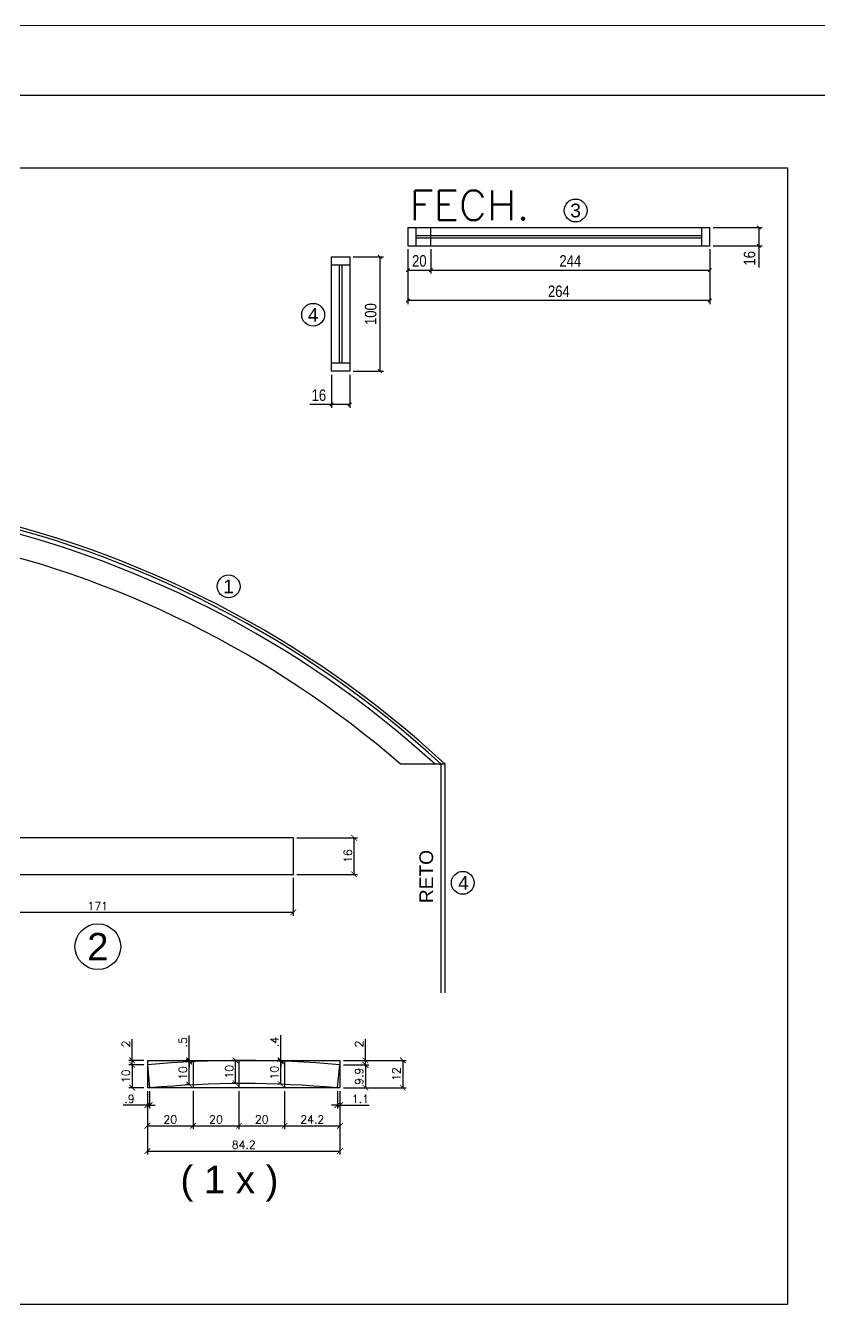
# Model space of a CAD drawing. Extents: x 1894 to 8661, y -614 to 3008.
# Drawn here: x 6612 to 7306, y 1889 to 3008 of the extents above; entities that cross this region are included whole.
import ezdxf
from ezdxf.enums import TextEntityAlignment as Align

# ---------------------------------------------------------------- set-up
doc = ezdxf.new("R2010")
doc.units = 0
doc.header["$PDMODE"] = 34
for name, color, linetype in [('COTA', 241, 'Continuous'), ('MTH-FACE-VIGA', 7, 'Continuous'), ('Painéis', 200, 'Continuous'), ('Romaneio', 10, 'Continuous'), ('SARR_2.2x7', 40, 'Continuous')]:
    doc.layers.add(name, color=color, linetype=linetype)
doc.layers.add('FOLHA', color=255, linetype='Continuous', lineweight=5)
doc.layers.add('Texto Seção', color=7, linetype='Continuous', lineweight=15)
doc.styles.add('ARIAL', font='arial.ttf')
doc.styles.add('COTA TECNICA', font='techl___.ttf', dxfattribs={"height": 10})
doc.styles.add('REGUA-120', font='ROMANS.shx', dxfattribs={"height": 15})
doc.styles.add('ROMANS', font='romans.shx')
doc.dimstyles.new('Cota Seção (2x)', dxfattribs={"dimtxt": 7, "dimasz": 5, "dimexe": 3, "dimexo": 3, "dimgap": 2, "dimtad": 3, "dimdec": 1, "dimlfac": 0.5, "dimzin": 12, "dimdsep": 46, "dimtxsty": 'ROMANS', "dimblk": 'ARCHTICK', "dimcen": 0, "dimclrd": 4, "dimclre": 4, "dimclrt": 1, "dimadec": 1, "dimazin": 3, "dimtfac": 1, "dimtdec": 1, "dimtmove": 0, "dimatfit": 3, "dimldrblk": 'OBLIQUE', "dimfxl": 1, "dimtolj": 1, "dimtzin": 12, "dimarcsym": 0})
doc.dimstyles.new('PAINEL', dxfattribs={"dimtxt": 10, "dimasz": 3, "dimexe": 3, "dimexo": 3, "dimgap": 3, "dimtad": 1, "dimdec": 1, "dimzin": 12, "dimdsep": 46, "dimtxsty": 'COTA TECNICA', "dimblk1": 'OBLIQUE', "dimblk2": 'OBLIQUE', "dimsah": 1, "dimcen": 0.9, "dimclrd": 4, "dimclre": 4, "dimclrt": 240, "dimadec": 1, "dimazin": 3, "dimtfac": 1, "dimtdec": 1, "dimtmove": 0, "dimatfit": 3, "dimfxl": 1, "dimtolj": 1, "dimtzin": 12, "dimarcsym": 0})

# ---------------------------------------------------------------- blocks, each defined once
blk = doc.blocks.new('_ArchTick')
at = {"color": 0, "linetype": 'ByBlock', "const_width": 0.15}
blk.add_lwpolyline([(-0.5, -0.5), (0.5, 0.5)], dxfattribs=at)
blk = doc.blocks.new('*D414')
at = {"layer": 'COTA', "color": 4, "lineweight": -2, "transparency": 16777216}
for p, q in [((6504.3, 2262.2), (6504.3, 2229.1)), ((6846.3, 2262.2), (6846.3, 2229.1)), ((6504.3, 2232.1), (6846.3, 2232.1))]:
    blk.add_line(p, q, dxfattribs=at)
at = {"layer": 'Defpoints', "color": 0, "transparency": 16777216}
for p in [(6504.3, 2265.2), (6846.3, 2265.2), (6846.3, 2232.1)]:
    blk.add_point(p, dxfattribs=at)
at = {"layer": 'COTA', "color": 4, "lineweight": -2, "transparency": 16777216, "xscale": 5, "yscale": 5, "zscale": 5, "rotation": 180}
blk.add_blockref('_ArchTick', (6504.3, 2232.1), dxfattribs=at)
at = {"layer": 'COTA', "color": 4, "lineweight": -2, "transparency": 16777216, "xscale": 5, "yscale": 5, "zscale": 5}
blk.add_blockref('_ArchTick', (6846.3, 2232.1), dxfattribs=at)
at = {"layer": 'COTA', "color": 1, "transparency": 16777216, "insert": (6675.3, 2237.6), "char_height": 7, "attachment_point": 5, "style": 'ROMANS'}
blk.add_mtext('\\A1;171', dxfattribs=at)
blk = doc.blocks.new('_Oblique')
at = {"color": 0, "linetype": 'ByBlock', "lineweight": -2}
blk.add_line((-0.5, -0.5), (0.5, 0.5), dxfattribs=at)
blk = doc.blocks.new('*D315')
at = {"layer": 'COTA', "color": 4, "lineweight": -2, "transparency": 16777216}
for p, q in [((6849.3, 2297.2), (6902.5, 2297.2)), ((6899.5, 2265.2), (6899.5, 2297.2)), ((6849.3, 2265.2), (6902.5, 2265.2))]:
    blk.add_line(p, q, dxfattribs=at)
at = {"layer": 'Defpoints', "color": 0, "transparency": 16777216}
for p in [(6846.3, 2297.2), (6899.5, 2297.2), (6846.3, 2265.2)]:
    blk.add_point(p, dxfattribs=at)
at = {"layer": 'COTA', "color": 4, "lineweight": -2, "transparency": 16777216, "xscale": 5, "yscale": 5, "zscale": 5}
for p, rotation in [((6899.5, 2297.2), 90), ((6899.5, 2265.2), 270)]:
    blk.add_blockref('_ArchTick', p, dxfattribs=dict(at, rotation=rotation))
at = {"layer": 'COTA', "color": 1, "transparency": 16777216, "insert": (6894, 2281.2), "char_height": 7, "attachment_point": 5, "rotation": 90, "style": 'ROMANS'}
blk.add_mtext('\\A1;16', dxfattribs=at)
blk = doc.blocks.new('*D316')
at = {"layer": 'COTA', "color": 4, "lineweight": -2, "transparency": 16777216}
for p, q in [((6898.6, 2805.3), (6925.1, 2805.3)), ((6922.1, 2705.3), (6922.1, 2805.3)), ((6898.6, 2705.3), (6925.1, 2705.3))]:
    blk.add_line(p, q, dxfattribs=at)
at = {"layer": 'Defpoints', "color": 0, "transparency": 16777216}
for p in [(6895.6, 2805.3), (6922.1, 2805.3), (6895.6, 2705.3)]:
    blk.add_point(p, dxfattribs=at)
at = {"layer": 'COTA', "color": 4, "lineweight": -2, "transparency": 16777216, "xscale": 3, "yscale": 3, "zscale": 3}
for p, rotation in [((6922.1, 2805.3), 90), ((6922.1, 2705.3), 270)]:
    blk.add_blockref('_Oblique', p, dxfattribs=dict(at, rotation=rotation))
at = {"layer": 'COTA', "color": 240, "transparency": 16777216, "insert": (6914, 2755.3), "char_height": 10, "attachment_point": 5, "rotation": 90, "style": 'COTA TECNICA'}
blk.add_mtext('\\A1;100', dxfattribs=at)
blk = doc.blocks.new('*D317')
at = {"layer": 'COTA', "color": 4, "lineweight": -2, "transparency": 16777216}
for p, q in [((6879.6, 2702.3), (6879.6, 2673.2)), ((6895.6, 2702.3), (6895.6, 2673.2)), ((6879.6, 2676.2), (6860.6, 2676.2)), ((6895.6, 2676.2), (6879.6, 2676.2))]:
    blk.add_line(p, q, dxfattribs=at)
at = {"layer": 'Defpoints', "color": 0, "transparency": 16777216}
for p in [(6879.6, 2705.3), (6895.6, 2705.3), (6879.6, 2676.2)]:
    blk.add_point(p, dxfattribs=at)
at = {"layer": 'COTA', "color": 4, "lineweight": -2, "transparency": 16777216, "xscale": 3, "yscale": 3, "zscale": 3, "rotation": 180}
blk.add_blockref('_Oblique', (6879.6, 2676.2), dxfattribs=at)
at = {"layer": 'COTA', "color": 4, "lineweight": -2, "transparency": 16777216, "xscale": 3, "yscale": 3, "zscale": 3}
blk.add_blockref('_Oblique', (6895.6, 2676.2), dxfattribs=at)
at = {"layer": 'COTA', "color": 240, "transparency": 16777216, "insert": (6868.6, 2684.3), "char_height": 10, "attachment_point": 5, "style": 'COTA TECNICA'}
blk.add_mtext('\\A1;16', dxfattribs=at)
blk = doc.blocks.new('*D318')
at = {"layer": 'COTA', "color": 4, "lineweight": -2, "transparency": 16777216}
for p, q in [((6946.5, 2812.1), (6946.5, 2764.1)), ((7210.5, 2812.1), (7210.5, 2764.1)), ((7210.5, 2767.1), (6946.5, 2767.1))]:
    blk.add_line(p, q, dxfattribs=at)
at = {"layer": 'Defpoints', "color": 0, "transparency": 16777216}
for p in [(6946.5, 2815.1), (7210.5, 2815.1), (6946.5, 2767.1)]:
    blk.add_point(p, dxfattribs=at)
at = {"layer": 'COTA', "color": 4, "lineweight": -2, "transparency": 16777216, "xscale": 3, "yscale": 3, "zscale": 3, "rotation": 180}
blk.add_blockref('_Oblique', (6946.5, 2767.1), dxfattribs=at)
at = {"layer": 'COTA', "color": 4, "lineweight": -2, "transparency": 16777216, "xscale": 3, "yscale": 3, "zscale": 3}
blk.add_blockref('_Oblique', (7210.5, 2767.1), dxfattribs=at)
at = {"layer": 'COTA', "color": 240, "transparency": 16777216, "insert": (7078.5, 2775.2), "char_height": 10, "attachment_point": 5, "style": 'COTA TECNICA'}
blk.add_mtext('\\A1;264', dxfattribs=at)
blk = doc.blocks.new('*D319')
at = {"layer": 'COTA', "color": 4, "lineweight": -2, "transparency": 16777216}
for p, q in [((7213.5, 2831.1), (7256.4, 2831.1)), ((7253.4, 2831.1), (7253.4, 2815.1)), ((7213.5, 2815.1), (7256.4, 2815.1)), ((7253.4, 2815.1), (7253.4, 2796.1))]:
    blk.add_line(p, q, dxfattribs=at)
at = {"layer": 'Defpoints', "color": 0, "transparency": 16777216}
for p in [(7210.5, 2831.1), (7210.5, 2815.1), (7253.4, 2815.1)]:
    blk.add_point(p, dxfattribs=at)
at = {"layer": 'COTA', "color": 4, "lineweight": -2, "transparency": 16777216, "xscale": 3, "yscale": 3, "zscale": 3}
for p, rotation in [((7253.4, 2831.1), 90), ((7253.4, 2815.1), 270)]:
    blk.add_blockref('_Oblique', p, dxfattribs=dict(at, rotation=rotation))
at = {"layer": 'COTA', "color": 240, "transparency": 16777216, "insert": (7245.3, 2804.1), "char_height": 10, "attachment_point": 5, "rotation": 90, "style": 'COTA TECNICA'}
blk.add_mtext('\\A1;16', dxfattribs=at)
blk = doc.blocks.new('*D320')
at = {"layer": 'COTA', "color": 4, "lineweight": -2, "transparency": 16777216}
for p, q in [((6946.5, 2812.1), (6946.5, 2790.7)), ((6966.5, 2812.1), (6966.5, 2790.7)), ((6946.5, 2793.7), (6966.5, 2793.7))]:
    blk.add_line(p, q, dxfattribs=at)
at = {"layer": 'Defpoints', "color": 0, "transparency": 16777216}
for p in [(6946.5, 2815.1), (6966.5, 2815.1), (6966.5, 2793.7)]:
    blk.add_point(p, dxfattribs=at)
at = {"layer": 'COTA', "color": 4, "lineweight": -2, "transparency": 16777216, "xscale": 3, "yscale": 3, "zscale": 3, "rotation": 180}
blk.add_blockref('_Oblique', (6946.5, 2793.7), dxfattribs=at)
at = {"layer": 'COTA', "color": 4, "lineweight": -2, "transparency": 16777216, "xscale": 3, "yscale": 3, "zscale": 3}
blk.add_blockref('_Oblique', (6966.5, 2793.7), dxfattribs=at)
at = {"layer": 'COTA', "color": 240, "transparency": 16777216, "insert": (6956.5, 2801.8), "char_height": 10, "attachment_point": 5, "style": 'COTA TECNICA'}
blk.add_mtext('\\A1;20', dxfattribs=at)
blk = doc.blocks.new('*D321')
at = {"layer": 'COTA', "color": 4, "lineweight": -2, "transparency": 16777216}
for p, q in [((6966.5, 2812.1), (6966.5, 2790.7)), ((7210.5, 2812.1), (7210.5, 2790.7)), ((6966.5, 2793.7), (7210.5, 2793.7))]:
    blk.add_line(p, q, dxfattribs=at)
at = {"layer": 'Defpoints', "color": 0, "transparency": 16777216}
for p in [(6966.5, 2815.1), (7210.5, 2815.1), (7210.5, 2793.7)]:
    blk.add_point(p, dxfattribs=at)
at = {"layer": 'COTA', "color": 4, "lineweight": -2, "transparency": 16777216, "xscale": 3, "yscale": 3, "zscale": 3, "rotation": 180}
blk.add_blockref('_Oblique', (6966.5, 2793.7), dxfattribs=at)
at = {"layer": 'COTA', "color": 4, "lineweight": -2, "transparency": 16777216, "xscale": 3, "yscale": 3, "zscale": 3}
blk.add_blockref('_Oblique', (7210.5, 2793.7), dxfattribs=at)
at = {"layer": 'COTA', "color": 240, "transparency": 16777216, "insert": (7088.5, 2801.8), "char_height": 10, "attachment_point": 5, "style": 'COTA TECNICA'}
blk.add_mtext('\\A1;244', dxfattribs=at)
blk = doc.blocks.new('*D397')
at = {"layer": 'COTA', "color": 4, "lineweight": -2, "transparency": 16777216}
for p, q in [((6718.7, 2075.7), (6718.7, 2020.3)), ((6887.1, 2075.7), (6887.1, 2020.3)), ((6718.7, 2023.3), (6887.1, 2023.3))]:
    blk.add_line(p, q, dxfattribs=at)
at = {"layer": 'Defpoints', "color": 0, "transparency": 16777216}
for p in [(6718.7, 2078.7), (6887.1, 2078.7), (6887.1, 2023.3)]:
    blk.add_point(p, dxfattribs=at)
at = {"layer": 'COTA', "color": 4, "lineweight": -2, "transparency": 16777216, "xscale": 5, "yscale": 5, "zscale": 5, "rotation": 180}
blk.add_blockref('_ArchTick', (6718.7, 2023.3), dxfattribs=at)
at = {"layer": 'COTA', "color": 4, "lineweight": -2, "transparency": 16777216, "xscale": 5, "yscale": 5, "zscale": 5}
blk.add_blockref('_ArchTick', (6887.1, 2023.3), dxfattribs=at)
at = {"layer": 'COTA', "color": 1, "transparency": 16777216, "insert": (6802.9, 2028.8), "char_height": 7, "attachment_point": 5, "style": 'ROMANS'}
blk.add_mtext('\\A1;84.2', dxfattribs=at)
blk = doc.blocks.new('*D398')
at = {"layer": 'COTA', "color": 4, "lineweight": -2, "transparency": 16777216}
for p, q in [((6718.7, 2075.7), (6718.7, 2060.4)), ((6720.6, 2075.7), (6720.6, 2060.4)), ((6718.7, 2063.4), (6697.4, 2063.4)), ((6720.6, 2063.4), (6718.7, 2063.4)), ((6720.6, 2063.4), (6725.6, 2063.4))]:
    blk.add_line(p, q, dxfattribs=at)
at = {"layer": 'Defpoints', "color": 0, "transparency": 16777216}
for p in [(6718.7, 2078.7), (6720.6, 2078.7), (6718.7, 2063.4)]:
    blk.add_point(p, dxfattribs=at)
at = {"layer": 'COTA', "color": 4, "lineweight": -2, "transparency": 16777216, "xscale": 5, "yscale": 5, "zscale": 5}
blk.add_blockref('_ArchTick', (6718.7, 2063.4), dxfattribs=at)
at = {"layer": 'COTA', "color": 4, "lineweight": -2, "transparency": 16777216, "xscale": 5, "yscale": 5, "zscale": 5, "rotation": 180}
blk.add_blockref('_ArchTick', (6720.6, 2063.4), dxfattribs=at)
at = {"layer": 'COTA', "color": 1, "transparency": 16777216, "insert": (6703, 2068.9), "char_height": 7, "attachment_point": 5, "style": 'ROMANS'}
blk.add_mtext('\\A1;.9', dxfattribs=at)
blk = doc.blocks.new('*D399')
at = {"layer": 'COTA', "color": 4, "lineweight": -2, "transparency": 16777216}
for p, q in [((6884.8, 2075.7), (6884.8, 2060.4)), ((6887.1, 2075.7), (6887.1, 2060.4)), ((6884.8, 2063.4), (6879.8, 2063.4)), ((6884.8, 2063.4), (6887.1, 2063.4)), ((6887.1, 2063.4), (6912.7, 2063.4))]:
    blk.add_line(p, q, dxfattribs=at)
at = {"layer": 'Defpoints', "color": 0, "transparency": 16777216}
for p in [(6884.8, 2078.7), (6887.1, 2078.7), (6887.1, 2063.4)]:
    blk.add_point(p, dxfattribs=at)
at = {"layer": 'COTA', "color": 4, "lineweight": -2, "transparency": 16777216, "xscale": 5, "yscale": 5, "zscale": 5}
blk.add_blockref('_ArchTick', (6884.8, 2063.4), dxfattribs=at)
at = {"layer": 'COTA', "color": 4, "lineweight": -2, "transparency": 16777216, "xscale": 5, "yscale": 5, "zscale": 5, "rotation": 180}
blk.add_blockref('_ArchTick', (6887.1, 2063.4), dxfattribs=at)
at = {"layer": 'COTA', "color": 1, "transparency": 16777216, "insert": (6904.9, 2068.9), "char_height": 7, "attachment_point": 5, "style": 'ROMANS'}
blk.add_mtext('\\A1;1.1', dxfattribs=at)
blk = doc.blocks.new('*D400')
at = {"layer": 'COTA', "color": 4, "lineweight": -2, "transparency": 16777216}
for p, q in [((6718.7, 2075.7), (6718.7, 2042.4)), ((6758.7, 2075.7), (6758.7, 2042.4)), ((6718.7, 2045.4), (6758.7, 2045.4))]:
    blk.add_line(p, q, dxfattribs=at)
at = {"layer": 'Defpoints', "color": 0, "transparency": 16777216}
for p in [(6718.7, 2078.7), (6758.7, 2078.7), (6758.7, 2045.4)]:
    blk.add_point(p, dxfattribs=at)
at = {"layer": 'COTA', "color": 4, "lineweight": -2, "transparency": 16777216, "xscale": 5, "yscale": 5, "zscale": 5, "rotation": 180}
blk.add_blockref('_ArchTick', (6718.7, 2045.4), dxfattribs=at)
at = {"layer": 'COTA', "color": 4, "lineweight": -2, "transparency": 16777216, "xscale": 5, "yscale": 5, "zscale": 5}
blk.add_blockref('_ArchTick', (6758.7, 2045.4), dxfattribs=at)
at = {"layer": 'COTA', "color": 1, "transparency": 16777216, "insert": (6738.7, 2050.9), "char_height": 7, "attachment_point": 5, "style": 'ROMANS'}
blk.add_mtext('\\A1;20', dxfattribs=at)
blk = doc.blocks.new('*D401')
at = {"layer": 'COTA', "color": 4, "lineweight": -2, "transparency": 16777216}
for p, q in [((6758.7, 2075.7), (6758.7, 2042.4)), ((6798.7, 2075.7), (6798.7, 2042.4)), ((6758.7, 2045.4), (6798.7, 2045.4))]:
    blk.add_line(p, q, dxfattribs=at)
at = {"layer": 'Defpoints', "color": 0, "transparency": 16777216}
for p in [(6758.7, 2078.7), (6798.7, 2078.7), (6798.7, 2045.4)]:
    blk.add_point(p, dxfattribs=at)
at = {"layer": 'COTA', "color": 4, "lineweight": -2, "transparency": 16777216, "xscale": 5, "yscale": 5, "zscale": 5, "rotation": 180}
blk.add_blockref('_ArchTick', (6758.7, 2045.4), dxfattribs=at)
at = {"layer": 'COTA', "color": 4, "lineweight": -2, "transparency": 16777216, "xscale": 5, "yscale": 5, "zscale": 5}
blk.add_blockref('_ArchTick', (6798.7, 2045.4), dxfattribs=at)
at = {"layer": 'COTA', "color": 1, "transparency": 16777216, "insert": (6778.7, 2050.9), "char_height": 7, "attachment_point": 5, "style": 'ROMANS'}
blk.add_mtext('\\A1;20', dxfattribs=at)
blk = doc.blocks.new('*D402')
at = {"layer": 'COTA', "color": 4, "lineweight": -2, "transparency": 16777216}
for p, q in [((6798.7, 2075.7), (6798.7, 2042.4)), ((6838.7, 2075.7), (6838.7, 2042.4)), ((6798.7, 2045.4), (6838.7, 2045.4))]:
    blk.add_line(p, q, dxfattribs=at)
at = {"layer": 'Defpoints', "color": 0, "transparency": 16777216}
for p in [(6798.7, 2078.7), (6838.7, 2078.7), (6838.7, 2045.4)]:
    blk.add_point(p, dxfattribs=at)
at = {"layer": 'COTA', "color": 4, "lineweight": -2, "transparency": 16777216, "xscale": 5, "yscale": 5, "zscale": 5, "rotation": 180}
blk.add_blockref('_ArchTick', (6798.7, 2045.4), dxfattribs=at)
at = {"layer": 'COTA', "color": 4, "lineweight": -2, "transparency": 16777216, "xscale": 5, "yscale": 5, "zscale": 5}
blk.add_blockref('_ArchTick', (6838.7, 2045.4), dxfattribs=at)
at = {"layer": 'COTA', "color": 1, "transparency": 16777216, "insert": (6818.7, 2050.9), "char_height": 7, "attachment_point": 5, "style": 'ROMANS'}
blk.add_mtext('\\A1;20', dxfattribs=at)
blk = doc.blocks.new('*D403')
at = {"layer": 'COTA', "color": 4, "lineweight": -2, "transparency": 16777216}
for p, q in [((6838.7, 2075.7), (6838.7, 2042.4)), ((6887.1, 2075.7), (6887.1, 2042.4)), ((6838.7, 2045.4), (6887.1, 2045.4))]:
    blk.add_line(p, q, dxfattribs=at)
at = {"layer": 'Defpoints', "color": 0, "transparency": 16777216}
for p in [(6838.7, 2078.7), (6887.1, 2078.7), (6887.1, 2045.4)]:
    blk.add_point(p, dxfattribs=at)
at = {"layer": 'COTA', "color": 4, "lineweight": -2, "transparency": 16777216, "xscale": 5, "yscale": 5, "zscale": 5, "rotation": 180}
blk.add_blockref('_ArchTick', (6838.7, 2045.4), dxfattribs=at)
at = {"layer": 'COTA', "color": 4, "lineweight": -2, "transparency": 16777216, "xscale": 5, "yscale": 5, "zscale": 5}
blk.add_blockref('_ArchTick', (6887.1, 2045.4), dxfattribs=at)
at = {"layer": 'COTA', "color": 1, "transparency": 16777216, "insert": (6862.9, 2050.9), "char_height": 7, "attachment_point": 5, "style": 'ROMANS'}
blk.add_mtext('\\A1;24.2', dxfattribs=at)
blk = doc.blocks.new('*D404')
at = {"layer": 'COTA', "color": 4, "lineweight": -2, "transparency": 16777216}
for p, q in [((6715.7, 2098.6), (6702.4, 2098.6)), ((6705.4, 2098.6), (6705.4, 2078.7)), ((6715.7, 2078.7), (6702.4, 2078.7))]:
    blk.add_line(p, q, dxfattribs=at)
at = {"layer": 'Defpoints', "color": 0, "transparency": 16777216}
for p in [(6718.7, 2098.6), (6705.4, 2078.7), (6718.7, 2078.7)]:
    blk.add_point(p, dxfattribs=at)
at = {"layer": 'COTA', "color": 4, "lineweight": -2, "transparency": 16777216, "xscale": 5, "yscale": 5, "zscale": 5}
for p, rotation in [((6705.4, 2098.6), 90), ((6705.4, 2078.7), 270)]:
    blk.add_blockref('_ArchTick', p, dxfattribs=dict(at, rotation=rotation))
at = {"layer": 'COTA', "color": 1, "transparency": 16777216, "insert": (6699.9, 2088.7), "char_height": 7, "attachment_point": 5, "rotation": 90, "style": 'ROMANS'}
blk.add_mtext('\\A1;10', dxfattribs=at)
blk = doc.blocks.new('*D405')
at = {"layer": 'COTA', "color": 4, "lineweight": -2, "transparency": 16777216}
for p, q in [((6705.4, 2102.6), (6705.4, 2121.2)), ((6715.7, 2102.6), (6702.4, 2102.6)), ((6715.7, 2098.6), (6702.4, 2098.6)), ((6705.4, 2098.6), (6705.4, 2102.6)), ((6705.4, 2098.6), (6705.4, 2093.6))]:
    blk.add_line(p, q, dxfattribs=at)
at = {"layer": 'Defpoints', "color": 0, "transparency": 16777216}
for p in [(6705.4, 2102.6), (6718.7, 2102.6), (6718.7, 2098.6)]:
    blk.add_point(p, dxfattribs=at)
at = {"layer": 'COTA', "color": 4, "lineweight": -2, "transparency": 16777216, "xscale": 5, "yscale": 5, "zscale": 5}
for p, rotation in [((6705.4, 2102.6), 270), ((6705.4, 2098.6), 90)]:
    blk.add_blockref('_ArchTick', p, dxfattribs=dict(at, rotation=rotation))
at = {"layer": 'COTA', "color": 1, "transparency": 16777216, "insert": (6699.9, 2116.9), "char_height": 7, "attachment_point": 5, "rotation": 90, "style": 'ROMANS'}
blk.add_mtext('\\A1;2', dxfattribs=at)
blk = doc.blocks.new('*D406')
at = {"layer": 'COTA', "color": 4, "lineweight": -2, "transparency": 16777216}
for p, q in [((6755.7, 2101.5), (6752.2, 2101.5)), ((6755.2, 2081.5), (6755.2, 2101.5)), ((6755.7, 2081.5), (6752.2, 2081.5))]:
    blk.add_line(p, q, dxfattribs=at)
at = {"layer": 'Defpoints', "color": 0, "transparency": 16777216}
for p in [(6755.2, 2101.5), (6758.7, 2101.5), (6758.7, 2081.5)]:
    blk.add_point(p, dxfattribs=at)
at = {"layer": 'COTA', "color": 4, "lineweight": -2, "transparency": 16777216, "xscale": 5, "yscale": 5, "zscale": 5}
for p, rotation in [((6755.2, 2101.5), 90), ((6755.2, 2081.5), 270)]:
    blk.add_blockref('_ArchTick', p, dxfattribs=dict(at, rotation=rotation))
at = {"layer": 'COTA', "color": 1, "transparency": 16777216, "insert": (6749.7, 2091.5), "char_height": 7, "attachment_point": 5, "rotation": 90, "style": 'ROMANS'}
blk.add_mtext('\\A1;10', dxfattribs=at)
blk = doc.blocks.new('*D407')
at = {"layer": 'COTA', "color": 4, "lineweight": -2, "transparency": 16777216}
for p, q in [((6755.2, 2102.6), (6755.2, 2124.2)), ((6755.7, 2102.6), (6752.2, 2102.6)), ((6755.7, 2101.5), (6752.2, 2101.5)), ((6755.2, 2101.5), (6755.2, 2102.6)), ((6755.2, 2101.5), (6755.2, 2096.5))]:
    blk.add_line(p, q, dxfattribs=at)
at = {"layer": 'Defpoints', "color": 0, "transparency": 16777216}
for p in [(6755.2, 2102.6), (6758.7, 2102.6), (6758.7, 2101.5)]:
    blk.add_point(p, dxfattribs=at)
at = {"layer": 'COTA', "color": 4, "lineweight": -2, "transparency": 16777216, "xscale": 5, "yscale": 5, "zscale": 5}
for p, rotation in [((6755.2, 2102.6), 270), ((6755.2, 2101.5), 90)]:
    blk.add_blockref('_ArchTick', p, dxfattribs=dict(at, rotation=rotation))
at = {"layer": 'COTA', "color": 1, "transparency": 16777216, "insert": (6749.7, 2118.4), "char_height": 7, "attachment_point": 5, "rotation": 90, "style": 'ROMANS'}
blk.add_mtext('\\A1;.5', dxfattribs=at)
blk = doc.blocks.new('*D408')
at = {"layer": 'COTA', "color": 4, "lineweight": -2, "transparency": 16777216}
for p, q in [((6795.7, 2102.6), (6792.8, 2102.6)), ((6795.8, 2082.6), (6795.8, 2102.6)), ((6795.7, 2082.6), (6792.8, 2082.6))]:
    blk.add_line(p, q, dxfattribs=at)
at = {"layer": 'Defpoints', "color": 0, "transparency": 16777216}
for p in [(6795.8, 2102.6), (6798.7, 2102.6), (6798.7, 2082.6)]:
    blk.add_point(p, dxfattribs=at)
at = {"layer": 'COTA', "color": 4, "lineweight": -2, "transparency": 16777216, "xscale": 5, "yscale": 5, "zscale": 5}
for p, rotation in [((6795.8, 2102.6), 90), ((6795.8, 2082.6), 270)]:
    blk.add_blockref('_ArchTick', p, dxfattribs=dict(at, rotation=rotation))
at = {"layer": 'COTA', "color": 1, "transparency": 16777216, "insert": (6790.3, 2092.6), "char_height": 7, "attachment_point": 5, "rotation": 90, "style": 'ROMANS'}
blk.add_mtext('\\A1;10', dxfattribs=at)
blk = doc.blocks.new('*D409')
at = {"layer": 'COTA', "color": 4, "lineweight": -2, "transparency": 16777216}
for p, q in [((6835.7, 2101.8), (6832.3, 2101.8)), ((6835.3, 2081.8), (6835.3, 2101.8)), ((6835.7, 2081.8), (6832.3, 2081.8))]:
    blk.add_line(p, q, dxfattribs=at)
at = {"layer": 'Defpoints', "color": 0, "transparency": 16777216}
for p in [(6835.3, 2101.8), (6838.7, 2101.8), (6838.7, 2081.8)]:
    blk.add_point(p, dxfattribs=at)
at = {"layer": 'COTA', "color": 4, "lineweight": -2, "transparency": 16777216, "xscale": 5, "yscale": 5, "zscale": 5}
for p, rotation in [((6835.3, 2101.8), 90), ((6835.3, 2081.8), 270)]:
    blk.add_blockref('_ArchTick', p, dxfattribs=dict(at, rotation=rotation))
at = {"layer": 'COTA', "color": 1, "transparency": 16777216, "insert": (6829.8, 2091.8), "char_height": 7, "attachment_point": 5, "rotation": 90, "style": 'ROMANS'}
blk.add_mtext('\\A1;10', dxfattribs=at)
blk = doc.blocks.new('*D410')
at = {"layer": 'COTA', "color": 4, "lineweight": -2, "transparency": 16777216}
for p, q in [((6835.3, 2102.6), (6835.3, 2124.6)), ((6835.7, 2102.6), (6832.3, 2102.6)), ((6835.7, 2101.8), (6832.3, 2101.8)), ((6835.3, 2101.8), (6835.3, 2102.6)), ((6835.3, 2101.8), (6835.3, 2096.8))]:
    blk.add_line(p, q, dxfattribs=at)
at = {"layer": 'Defpoints', "color": 0, "transparency": 16777216}
for p in [(6835.3, 2102.6), (6838.7, 2102.6), (6838.7, 2101.8)]:
    blk.add_point(p, dxfattribs=at)
at = {"layer": 'COTA', "color": 4, "lineweight": -2, "transparency": 16777216, "xscale": 5, "yscale": 5, "zscale": 5}
for p, rotation in [((6835.3, 2102.6), 270), ((6835.3, 2101.8), 90)]:
    blk.add_blockref('_ArchTick', p, dxfattribs=dict(at, rotation=rotation))
at = {"layer": 'COTA', "color": 1, "transparency": 16777216, "insert": (6829.8, 2118.6), "char_height": 7, "attachment_point": 5, "rotation": 90, "style": 'ROMANS'}
blk.add_mtext('\\A1;.4', dxfattribs=at)
blk = doc.blocks.new('*D411')
at = {"layer": 'COTA', "color": 4, "lineweight": -2, "transparency": 16777216}
for p, q in [((6890.1, 2098.6), (6912.3, 2098.6)), ((6909.3, 2098.6), (6909.3, 2078.7)), ((6890.1, 2078.7), (6912.3, 2078.7))]:
    blk.add_line(p, q, dxfattribs=at)
at = {"layer": 'Defpoints', "color": 0, "transparency": 16777216}
for p in [(6887.1, 2098.6), (6887.1, 2078.7), (6909.3, 2078.7)]:
    blk.add_point(p, dxfattribs=at)
at = {"layer": 'COTA', "color": 4, "lineweight": -2, "transparency": 16777216, "xscale": 5, "yscale": 5, "zscale": 5}
for p, rotation in [((6909.3, 2098.6), 90), ((6909.3, 2078.7), 270)]:
    blk.add_blockref('_ArchTick', p, dxfattribs=dict(at, rotation=rotation))
at = {"layer": 'COTA', "color": 1, "transparency": 16777216, "insert": (6903.8, 2088.7), "char_height": 7, "attachment_point": 5, "rotation": 90, "style": 'ROMANS'}
blk.add_mtext('\\A1;9.9', dxfattribs=at)
blk = doc.blocks.new('*D412')
at = {"layer": 'COTA', "color": 4, "lineweight": -2, "transparency": 16777216}
for p, q in [((6909.3, 2102.6), (6909.3, 2121.2)), ((6890.1, 2102.6), (6912.3, 2102.6)), ((6890.1, 2098.6), (6912.3, 2098.6)), ((6909.3, 2098.6), (6909.3, 2102.6)), ((6909.3, 2098.6), (6909.3, 2093.6))]:
    blk.add_line(p, q, dxfattribs=at)
at = {"layer": 'Defpoints', "color": 0, "transparency": 16777216}
for p in [(6887.1, 2102.6), (6887.1, 2098.6), (6909.3, 2102.6)]:
    blk.add_point(p, dxfattribs=at)
at = {"layer": 'COTA', "color": 4, "lineweight": -2, "transparency": 16777216, "xscale": 5, "yscale": 5, "zscale": 5}
for p, rotation in [((6909.3, 2102.6), 270), ((6909.3, 2098.6), 90)]:
    blk.add_blockref('_ArchTick', p, dxfattribs=dict(at, rotation=rotation))
at = {"layer": 'COTA', "color": 1, "transparency": 16777216, "insert": (6903.8, 2116.9), "char_height": 7, "attachment_point": 5, "rotation": 90, "style": 'ROMANS'}
blk.add_mtext('\\A1;2', dxfattribs=at)
blk = doc.blocks.new('*D413')
at = {"layer": 'COTA', "color": 4, "lineweight": -2, "transparency": 16777216}
for p, q in [((6890.1, 2102.6), (6945, 2102.6)), ((6942, 2102.6), (6942, 2078.6)), ((6890.1, 2078.6), (6945, 2078.6))]:
    blk.add_line(p, q, dxfattribs=at)
at = {"layer": 'Defpoints', "color": 0, "transparency": 16777216}
for p in [(6887.1, 2102.6), (6887.1, 2078.6), (6942, 2078.6)]:
    blk.add_point(p, dxfattribs=at)
at = {"layer": 'COTA', "color": 4, "lineweight": -2, "transparency": 16777216, "xscale": 5, "yscale": 5, "zscale": 5}
for p, rotation in [((6942, 2102.6), 90), ((6942, 2078.6), 270)]:
    blk.add_blockref('_ArchTick', p, dxfattribs=dict(at, rotation=rotation))
at = {"layer": 'COTA', "color": 1, "transparency": 16777216, "insert": (6936.5, 2090.6), "char_height": 7, "attachment_point": 5, "rotation": 90, "style": 'ROMANS'}
blk.add_mtext('\\A1;12', dxfattribs=at)

msp = doc.modelspace()

# ---------------------------------------------------------------- linework, layer by layer
at = {"color": 30}
msp.add_line((2047.57, 2946.69), (8600.49, 2946.69), dxfattribs=at)
msp.add_lwpolyline([(6887.07, 2098.59, 0.0469784), (6718.7, 2098.63), (6720.57, 2078.72, -0.0468729), (6884.82, 2078.72)], format="xyb", close=True)
at = {"layer": 'COTA'}
for p, q in [((6718.7, 2102.57), (6887.07, 2102.57)), ((6718.7, 2102.57), (6718.7, 2078.72)), ((6758.7, 2102.57), (6758.7, 2078.72)), ((6798.7, 2102.57), (6798.7, 2078.72)), ((6838.7, 2102.57), (6838.7, 2078.72)), ((6887.07, 2102.57), (6887.07, 2078.72)), ((6718.7, 2078.72), (6887.07, 2078.72))]:
    msp.add_line(p, q, dxfattribs=at)
msp.add_lwpolyline([(5896.41, 2883.36), (7278.35, 2883.36), (7278.35, 1889.13), (5896.41, 1889.13)], close=True, dxfattribs=at)
at = {"layer": 'FOLHA'}
msp.add_line((1895.16, 3007.66), (8661.45, 3007.66), dxfattribs=at)
at = {"layer": 'MTH-FACE-VIGA', "linetype": 'Continuous'}
msp.add_line((6979.13, 2361.64), (6940.14, 2361.64), dxfattribs=at)
msp.add_arc((6365.52, 1697.81), 877.98, 49.12023, 78.18164, dxfattribs=at)
at = {"layer": 'Painéis'}
for p, q in [((6946.54, 2831.1), (7210.54, 2831.1)), ((6946.54, 2831.1), (6946.54, 2815.1)), ((6966.54, 2815.1), (6966.54, 2831.1)), ((7210.54, 2815.1), (7210.54, 2831.1)), ((6946.54, 2815.1), (7210.54, 2815.1)), ((6879.6, 2705.33), (6879.6, 2805.33)), ((6879.6, 2805.33), (6895.6, 2805.33)), ((6895.6, 2805.33), (6895.6, 2705.33)), ((6895.6, 2705.33), (6879.6, 2705.33)), ((6975.53, 2161.64), (6975.53, 2361.64)), ((6979.13, 2161.64), (6979.13, 2361.64)), ((6846.35, 2297.21), (6016.35, 2297.21)), ((6846.35, 2265.21), (6846.35, 2297.21)), ((6016.35, 2265.21), (6846.35, 2265.21))]:
    msp.add_line(p, q, dxfattribs=at)
for radius, start in [(897.98, 47.66713), (901.58, 47.41659), (903.98, 47.25133)]:
    msp.add_arc((6365.52, 1697.81), radius, start, 78.18164, dxfattribs=at)
at = {"layer": 'Romaneio', "color": 1, "linetype": 'ByBlock'}
for centre, radius in [((7093.12, 2845.94), 10), ((6863.63, 2754.7), 10), ((6789.67, 2517.12), 10), ((6994.48, 2257.85), 10), ((6675.35, 2202.06), 20)]:
    msp.add_circle(centre, radius, dxfattribs=at)
at = {"layer": 'SARR_2.2x7'}
for p, q in [((6953.54, 2831.1), (6953.54, 2815.1)), ((7203.54, 2815.1), (7203.54, 2831.1)), ((6953.54, 2824.1), (7203.54, 2824.1)), ((6953.54, 2822.1), (7203.54, 2822.1)), ((6879.6, 2798.33), (6895.6, 2798.33)), ((6886.6, 2712.33), (6886.6, 2798.33)), ((6888.6, 2798.33), (6888.6, 2712.33)), ((6895.6, 2712.33), (6879.6, 2712.33))]:
    msp.add_line(p, q, dxfattribs=at)

# ---------------------------------------------------------------- texts
at = {"layer": 'Romaneio', "color": 255, "linetype": 'ByBlock', "style": 'ARIAL'}
for s, height, p in [('3', 12, (7093.12, 2845.94)), ('4', 12, (6863.63, 2754.7)), ('1', 12, (6789.67, 2517.12)), ('4', 12, (6995.08, 2257.85)), ('2', 24, (6675.35, 2202.06)), ('( 1 x )', 24, (6790.41, 1998.36))]:
    msp.add_text(s, height=height, dxfattribs=at).set_placement(p, align=Align.MIDDLE_CENTER)
msp.add_text('RETO', height=12, rotation=90, dxfattribs=at).set_placement((6962.51, 2263.36), align=Align.MIDDLE_CENTER)
at = {"layer": 'Texto Seção', "style": 'REGUA-120', "width": 1.05}
msp.add_text('FECH.', height=26, dxfattribs=at).set_placement((6947.74, 2837.52))

# ---------------------------------------------------------------- dimensions: what is measured, and where the dimension line sits
at = {"layer": 'COTA'}
for base, p1, p2, dimstyle, picture, middle in [((7253.36, 2815.1), (7210.54, 2831.1), (7210.54, 2815.1), 'PAINEL', '*D319', (7245.25, 2804.09)), ((6922.08, 2805.33), (6895.6, 2705.33), (6895.6, 2805.33), 'PAINEL', '*D316', (6913.98, 2755.33)), ((6899.52, 2297.21), (6846.35, 2265.21), (6846.35, 2297.21), 'Cota Seção (2x)', '*D315', (6894.02, 2281.21)), ((6705.45, 2102.57), (6718.7, 2098.63), (6718.7, 2102.57), 'Cota Seção (2x)', '*D405', (6699.95, 2116.9)), ((6755.17, 2102.57), (6758.7, 2101.49), (6758.7, 2102.57), 'Cota Seção (2x)', '*D407', (6749.67, 2118.4)), ((6835.34, 2102.57), (6838.7, 2101.84), (6838.7, 2102.57), 'Cota Seção (2x)', '*D410', (6829.84, 2118.57)), ((6909.28, 2102.57), (6887.07, 2098.59), (6887.07, 2102.57), 'Cota Seção (2x)', '*D412', (6903.78, 2116.9)), ((6755.17, 2101.49), (6758.7, 2081.46), (6758.7, 2101.49), 'Cota Seção (2x)', '*D406', (6749.67, 2091.48)), ((6795.81, 2102.57), (6798.7, 2082.56), (6798.7, 2102.57), 'Cota Seção (2x)', '*D408', (6790.31, 2092.56)), ((6835.34, 2101.84), (6838.7, 2081.83), (6838.7, 2101.84), 'Cota Seção (2x)', '*D409', (6829.84, 2091.84)), ((6942.02, 2078.62), (6887.07, 2102.57), (6887.07, 2078.62), 'Cota Seção (2x)', '*D413', (6936.52, 2090.59)), ((6705.45, 2078.72), (6718.7, 2098.63), (6718.7, 2078.72), 'Cota Seção (2x)', '*D404', (6699.95, 2088.67)), ((6909.28, 2078.72), (6887.07, 2098.59), (6887.07, 2078.72), 'Cota Seção (2x)', '*D411', (6903.78, 2088.65))]:
    dim = msp.add_linear_dim(base=base, p1=p1, p2=p2, angle=90, dimstyle=dimstyle, dxfattribs=at)
    dim.commit()
    dim.dimension.update_dxf_attribs({"geometry": picture, "text_midpoint": middle})
for base, p1, p2, dimstyle, picture, middle in [((6946.54, 2767.07), (7210.54, 2815.1), (6946.54, 2815.1), 'PAINEL', '*D318', (7078.54, 2775.17)), ((6879.6, 2676.22), (6895.6, 2705.33), (6879.6, 2705.33), 'PAINEL', '*D317', (6868.59, 2684.32)), ((6846.35, 2232.06), (6504.35, 2265.21), (6846.35, 2265.21), 'Cota Seção (2x)', '*D414', (6675.35, 2237.56)), ((6718.7, 2063.39), (6720.57, 2078.72), (6718.7, 2078.72), 'Cota Seção (2x)', '*D398', (6703.03, 2068.89)), ((6887.07, 2023.27), (6718.7, 2078.72), (6887.07, 2078.72), 'Cota Seção (2x)', '*D397', (6802.88, 2028.77)), ((6758.7, 2045.42), (6718.7, 2078.72), (6758.7, 2078.72), 'Cota Seção (2x)', '*D400', (6738.7, 2050.92)), ((6887.07, 2063.39), (6884.82, 2078.72), (6887.07, 2078.72), 'Cota Seção (2x)', '*D399', (6904.9, 2068.89))]:
    dim = msp.add_linear_dim(base=base, p1=p1, p2=p2, dimstyle=dimstyle, dxfattribs=at)
    dim.commit()
    dim.dimension.update_dxf_attribs({"geometry": picture, "text_midpoint": middle})
dim = msp.add_linear_dim(base=(6966.54, 2793.7), p1=(6946.54, 2815.1), p2=(6966.54, 2815.1), dimstyle='PAINEL', dxfattribs=at)
dim.commit()
dim.dimension.update_dxf_attribs({"geometry": '*D320', "text_midpoint": (6956.54, 2793.7), "dimtype": 160})
for base, p1, p2, dimstyle, picture, middle in [((7210.54, 2793.7), (6966.54, 2815.1), (7210.54, 2815.1), 'PAINEL', '*D321', (7088.54, 2801.77)), ((6798.7, 2045.42), (6758.7, 2078.72), (6798.7, 2078.72), 'Cota Seção (2x)', '*D401', (6778.7, 2050.92)), ((6838.7, 2045.42), (6798.7, 2078.72), (6838.7, 2078.72), 'Cota Seção (2x)', '*D402', (6818.7, 2050.92)), ((6887.07, 2045.42), (6838.7, 2078.72), (6887.07, 2078.72), 'Cota Seção (2x)', '*D403', (6862.88, 2050.92))]:
    dim = msp.add_linear_dim(base=base, p1=p1, p2=p2, dimstyle=dimstyle, override={"dimtmove": 1}, dxfattribs=at)
    dim.commit()
    dim.dimension.update_dxf_attribs({"geometry": picture, "text_midpoint": middle})

doc.saveas('drawing.dxf')
